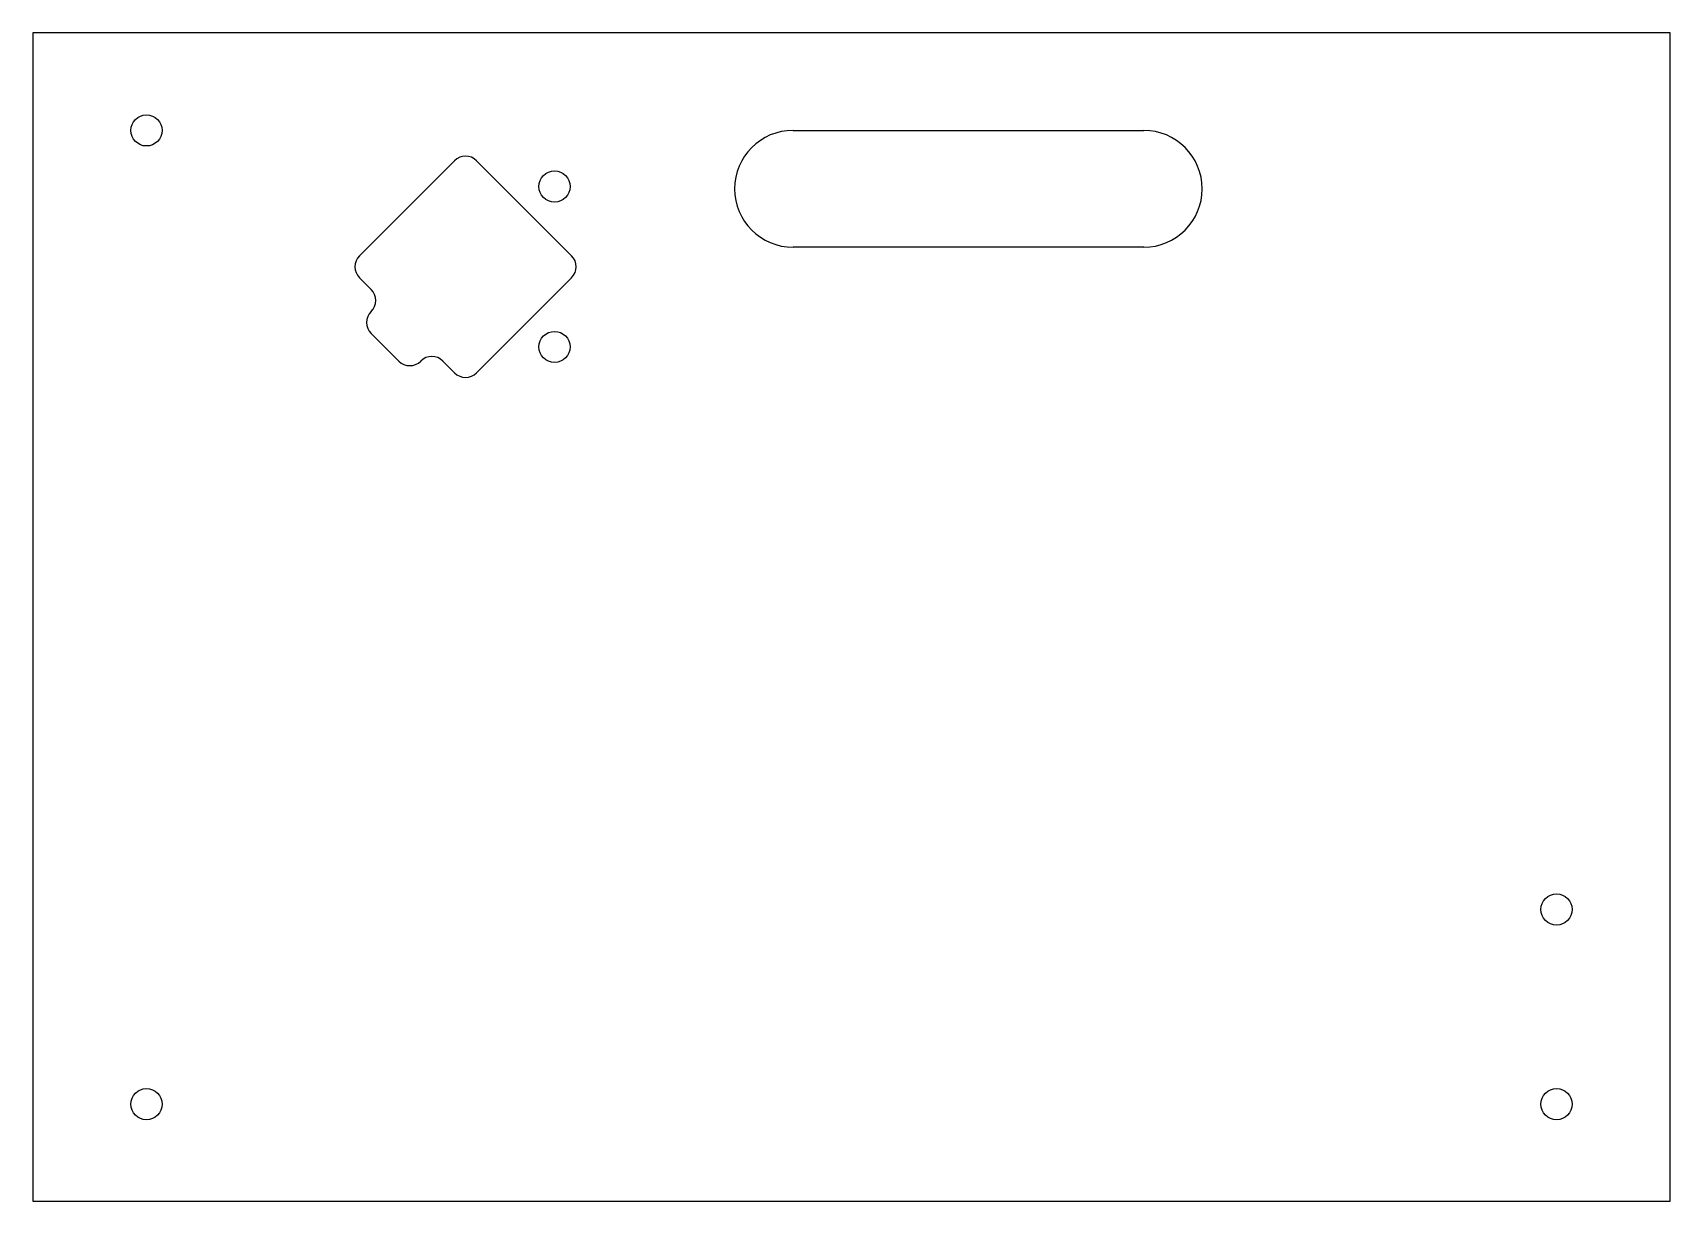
# Model space of a CAD drawing. Extents: x 45 to 466, y -375 to -75.
import ezdxf

# ---------------------------------------------------------------- set-up
doc = ezdxf.new("R2010")
doc.units = 0
doc.layers.add('LAYER_1', color=7, linetype='CONTINUOUS')

msp = doc.modelspace()

# ---------------------------------------------------------------- linework, layer by layer
at = {"layer": 'LAYER_1', "color": 7}
for points in [[(45.48, -75.07), (45.48, -375.07), (465.74, -375.07), (465.74, -75.07), (45.48, -75.07)], [(240.61, -100.14), (330.61, -100.14)], [(129.33, -132.31), (153.73, -107.92)], [(159.38, -107.92), (183.78, -132.31)], [(330.61, -130.14), (240.61, -130.14)], [(132.34, -140.97), (129.33, -137.97)], [(183.78, -137.97), (159.38, -162.36)], [(139.41, -159.36), (132.34, -152.29)], [(153.73, -162.36), (150.72, -159.36)]]:
    msp.add_lwpolyline(points, dxfattribs=at)
for points, knots in [([(74.66, -104.14), (76.87, -104.14), (78.66, -102.35), (78.66, -100.14), (78.66, -97.93), (76.87, -96.14), (74.66, -96.14), (72.45, -96.14), (70.66, -97.93), (70.66, -100.14), (70.66, -102.35), (72.45, -104.14), (74.66, -104.14)], [0, 0, 0, 0, 1, 1, 1, 2, 2, 2, 3, 3, 3, 4, 4, 4, 4]), ([(240.61, -100.14), (232.32, -100.14), (225.61, -106.86), (225.61, -115.14), (225.61, -123.42), (232.32, -130.14), (240.61, -130.14)], [0, 0, 0, 0, 1, 1, 1, 2, 2, 2, 2]), ([(330.61, -130.14), (338.89, -130.14), (345.61, -123.42), (345.61, -115.14), (345.61, -106.86), (338.89, -100.14), (330.61, -100.14)], [0, 0, 0, 0, 1, 1, 1, 2, 2, 2, 2]), ([(179.39, -118.55), (181.6, -118.55), (183.39, -116.76), (183.39, -114.55), (183.39, -112.34), (181.6, -110.55), (179.39, -110.55), (177.18, -110.55), (175.39, -112.34), (175.39, -114.55), (175.39, -116.76), (177.18, -118.55), (179.39, -118.55)], [0, 0, 0, 0, 1, 1, 1, 2, 2, 2, 3, 3, 3, 4, 4, 4, 4]), ([(179.39, -159.73), (181.6, -159.73), (183.39, -157.94), (183.39, -155.73), (183.39, -153.52), (181.6, -151.73), (179.39, -151.73), (177.18, -151.73), (175.39, -153.52), (175.39, -155.73), (175.39, -157.94), (177.18, -159.73), (179.39, -159.73)], [0, 0, 0, 0, 1, 1, 1, 2, 2, 2, 3, 3, 3, 4, 4, 4, 4]), ([(436.56, -304.14), (438.77, -304.14), (440.56, -302.35), (440.56, -300.14), (440.56, -297.93), (438.77, -296.14), (436.56, -296.14), (434.35, -296.14), (432.56, -297.93), (432.56, -300.14), (432.56, -302.35), (434.35, -304.14), (436.56, -304.14)], [0, 0, 0, 0, 1, 1, 1, 2, 2, 2, 3, 3, 3, 4, 4, 4, 4]), ([(74.66, -354.14), (76.87, -354.14), (78.66, -352.35), (78.66, -350.14), (78.66, -347.93), (76.87, -346.14), (74.66, -346.14), (72.45, -346.14), (70.66, -347.93), (70.66, -350.14), (70.66, -352.35), (72.45, -354.14), (74.66, -354.14)], [0, 0, 0, 0, 1, 1, 1, 2, 2, 2, 3, 3, 3, 4, 4, 4, 4]), ([(436.56, -354.14), (438.77, -354.14), (440.56, -352.35), (440.56, -350.14), (440.56, -347.93), (438.77, -346.14), (436.56, -346.14), (434.35, -346.14), (432.56, -347.93), (432.56, -350.14), (432.56, -352.35), (434.35, -354.14), (436.56, -354.14)], [0, 0, 0, 0, 1, 1, 1, 2, 2, 2, 3, 3, 3, 4, 4, 4, 4])]:
    msp.add_open_spline(points, degree=3, knots=knots, dxfattribs=at)
for points in [[(159.38, -107.92), (157.82, -106.35), (155.29, -106.35), (153.73, -107.92)], [(129.33, -132.31), (127.77, -133.87), (127.77, -136.41), (129.33, -137.97)], [(183.78, -137.97), (185.34, -136.41), (185.34, -133.87), (183.78, -132.31)], [(132.34, -146.63), (133.9, -145.07), (133.9, -142.54), (132.34, -140.97)], [(132.34, -146.63), (130.78, -148.19), (130.78, -150.72), (132.34, -152.29)], [(139.41, -159.36), (140.97, -160.92), (143.5, -160.92), (145.07, -159.36)], [(150.72, -159.36), (149.16, -157.8), (146.63, -157.8), (145.07, -159.36)], [(153.73, -162.36), (155.29, -163.93), (157.82, -163.93), (159.38, -162.36)]]:
    msp.add_open_spline(points, degree=3, dxfattribs=at)

doc.saveas('drawing.dxf')
